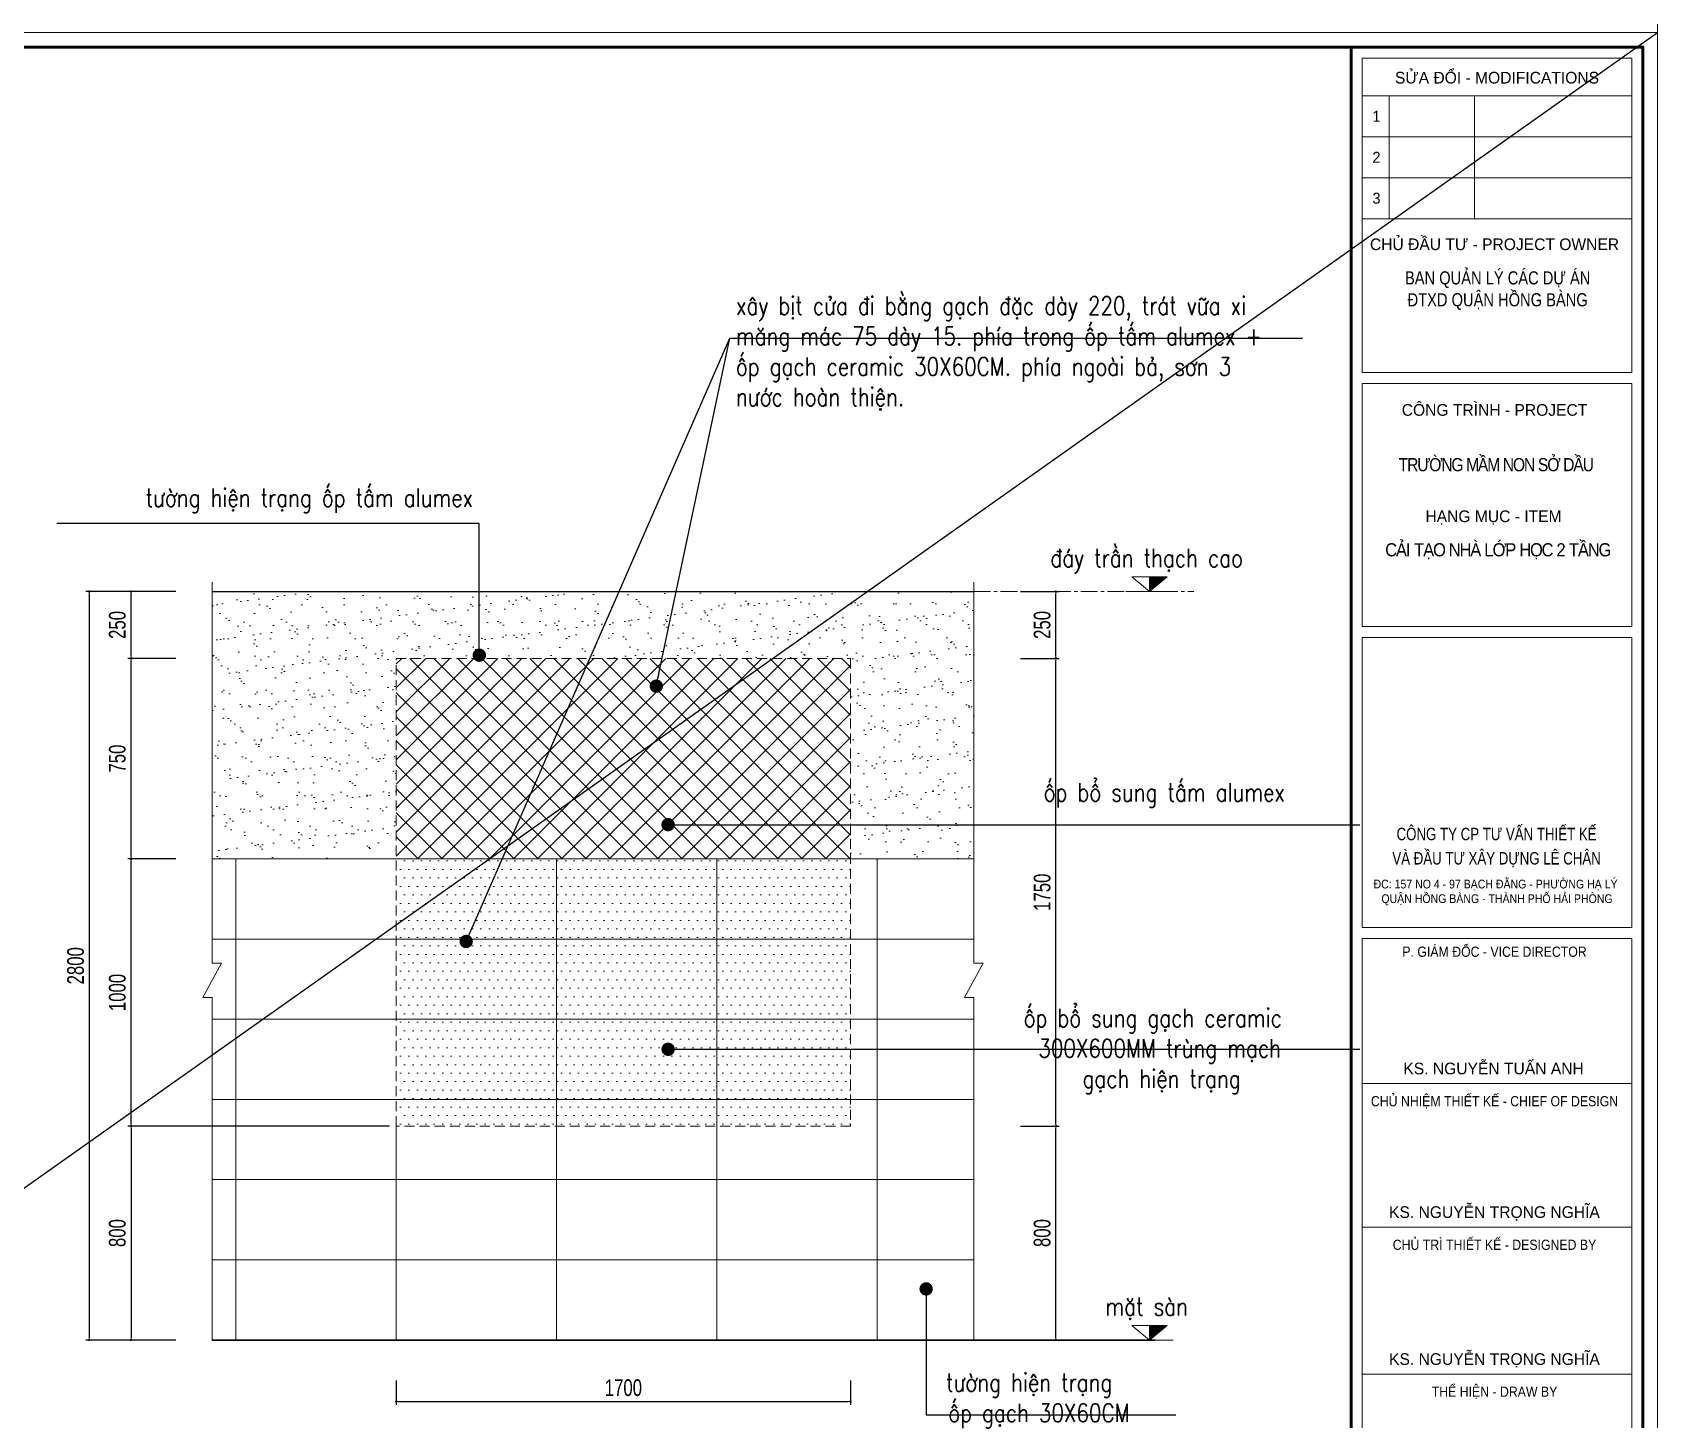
# Model space of a CAD drawing. Header units: millimetres. Extents: x -519517 to -431282, y -372679 to 113618.
# Drawn here: x -484697 to -478616, y -352405 to -347216 of the extents above; entities that cross this region are included whole.
import ezdxf
from ezdxf.enums import TextEntityAlignment as Align

# ---------------------------------------------------------------- set-up
doc = ezdxf.new("R2010")
doc.units = ezdxf.units.MM
doc.header["$LTSCALE"] = 5
for name, pattern in [('CENTER2', [28.575, 19.05, -3.175, 3.175, -3.175]), ('CENTERX2', [4, 2.5, -0.5, 0.5, -0.5]), ('DASHDOT', [1, 0.5, -0.25, 0, -0.25]), ('HIDDEN', [0.375, 0.25, -0.125])]:
    doc.linetypes.add(name, pattern=pattern)
doc.layers.get('0').update_dxf_attribs({"linetype": 'CENTER2'})
for name, color, linetype, lineweight in [('08. Net Text', 3, 'Continuous', 13), ('Khungten_LCDI', 7, 'Continuous', 25), ('LC Dim', 8, 'Continuous', 18), ('LC Hatch', 252, 'Continuous', 9), ('LC Net dam 1', 30, 'Continuous', 30), ('LC Net khuat', 4, 'HIDDEN', 13), ('LC Net thay', 7, 'Continuous', 25), ('LC Net truc', 79, 'DASHDOT', 13), ('LC Text1', 3, 'Continuous', 20), ('LC Text2', 7, 'Continuous', 25), ('v-MANH', 147, 'Continuous', 5)]:
    doc.layers.add(name, color=color, linetype=linetype, lineweight=lineweight)
doc.layers.add('KCS_Plotter', color=11, linetype='Continuous', plot=False)
doc.styles.add('HOATBIF', font='hoatbif.shx', dxfattribs={"width": 0.75})
doc.styles.add('Khungten', font='VHAVAN.TTF', dxfattribs={"width": 0.9, "height": 5000})
doc.styles.add('LC 3', font='vnsimli.shx', dxfattribs={"width": 0.75})
doc.styles.add('T1', font='Vnsimli.shx', dxfattribs={"width": 0.8})
doc.styles.add('Text Khung Ten', font='VHAVAN.TTF')
doc.styles.add('Title', font='VHBLACK.TTF')
doc.styles.add('VnAvantH', font='VHAVANB.TTF', dxfattribs={"width": 0.6})
doc.dimstyles.new('1-100(1-25)', dxfattribs={"dimscale": 25, "dimtxt": 2.5, "dimasz": 0.35, "dimexe": 0.5, "dimexo": 1, "dimgap": 0.8, "dimtad": 1, "dimdec": 0, "dimzin": 0, "dimdsep": 46, "dimtxsty": 'HOATBIF', "dimblk1": 'DOT', "dimblk2": 'DOT', "dimsah": 1, "dimcen": -1, "dimdle": 1, "dimclrd": 256, "dimclre": 256, "dimclrt": 4, "dimadec": 3, "dimazin": 2, "dimtfac": 0.333333, "dimtdec": 0, "dimtix": 1, "dimtmove": 2, "dimatfit": 3, "dimldrblk": 'DOT', "dimfxl": 1, "dimtvp": 0.833333, "dimtolj": 1, "dimtzin": 0, "dimarcsym": 0})

# ---------------------------------------------------------------- blocks, each defined once
blk = doc.blocks.new('lcdi fix')
at = {"layer": 'Defpoints', "lineweight": 0}
blk.add_lwpolyline([(-1200, -14850), (-1200, 14850), (40800, 14850), (40800, -14850)], close=True, dxfattribs=at)
at = {"layer": 'Khungten_LCDI', "color": 5, "lineweight": 60}
blk.add_line((36600, 14650), (36600, -14650), dxfattribs=at)
at = {"layer": 'Khungten_LCDI', "color": 5, "lineweight": 25}
blk.add_line((40600, -14650), (40600, 14650), dxfattribs=at)
at = {"layer": 'Khungten_LCDI', "color": 9, "lineweight": 15}
for p, q in [((36750, 13981), (40450, 13981)), ((37123, 13981), (37123, 12297)), ((38293, 13981), (38293, 12297)), ((36750, 13420), (40450, 13420)), ((36750, 12858), (40450, 12858)), ((36750, 12297), (40450, 12297))]:
    blk.add_line(p, q, dxfattribs=at)
at = {"layer": 'Khungten_LCDI', "color": 5, "lineweight": 60}
blk.add_lwpolyline([(0, -14650), (0, 14650), (40600, 14650), (40600, -14650)], close=True, dxfattribs=at)
at = {"layer": 'Khungten_LCDI', "color": 9, "lineweight": 15}
for points in [[(36750, 10190), (40450, 10190), (40450, 14500), (36750, 14500)], [(36750, 6712), (40450, 6712), (40450, 10040), (36750, 10040)], [(36750, 2587), (40450, 2587), (40450, 6562), (36750, 6562)], [(36750, 446), (40450, 446), (40450, 2437), (36750, 2437)], [(36750, -1522), (40450, -1522), (40450, 446), (36750, 446)], [(36750, -1522), (40450, -1522), (40450, -3535), (36750, -3535)], [(36750, -1522), (40450, -1522), (40450, -3535), (36750, -3535)], [(36750, -5526), (40450, -5526), (40450, -3535), (36750, -3535)]]:
    blk.add_lwpolyline(points, close=True, dxfattribs=at)
at = {"color": 7}
for s, style, p in [('söa ®æi - modifications', 'Khungten', (38600, 14151)), ('chñ ®Çu t\xad - project owner', 'Khungten', (38566, 11868)), ('c«ng tr×nh - PROJECT', 'Khungten', (38566, 9598)), ('h¹ng môc - item', 'Khungten', (38552, 8141)), ('ks. nguyÔn tuÊn anh', 'VnAvantH', (38553, 574)), ('ks. nguyÔn träng nghÜa', 'VnAvantH', (38565, -1394)), ('ks. nguyÔn träng nghÜa', 'VnAvantH', (38565, -3408))]:
    blk.add_text(s, height=160, dxfattribs=dict(at, style=style)).set_placement(p, align=Align.CENTER)
for s, height, style, width, p in [('c«ng ty cp t\xad vÊn thiÕt kÕ', 170, 'Title', 0.8, (38594, 3782)), ('vµ ®Çu t\xad x©y dùng lª ch©n', 170, 'Title', 0.8, (38594, 3449)), ('P. gi¸m ®èc - VICE director', 140, 'Khungten', 0.9, (38566, 2184)), ('chñ nhiÖm thiÕt kÕ - chief of design', 140, 'Khungten', 0.9, (38566, 136)), ('chñ tr× thiÕt kÕ - designed by', 140, 'Khungten', 0.9, (38566, -1832)), ('thÓ hiÖn - draw by', 140, 'Khungten', 0.9, (38566, -3845))]:
    blk.add_text(s, height=height, dxfattribs=dict(at, style=style, width=width)).set_placement(p, align=Align.CENTER)
at = {"color": 4, "char_height": 180, "attachment_point": 5, "style": 'Khungten'}
for s, insert, width in [('{\\f.VnArialH|b0|i0|c0|p34;\\W0.8;ban qu¶n lý c¸c dù ¸n \\P®txd quËn hång bµng}', (38609, 11313), 3619.87), ('{\\f.VnArialH|b0|i0|c0|p34;\\W0.85;\\T0.9;tr\xadêng mÇm non së dÇu}', (38582, 8927), 3712.56), ('{\\f.VnArialH|b0|i0|c0|p34;\\T0.9;c¶i t¹o nhµ líp häc 2 tÇng}', (38609, 7742), 3712.56)]:
    blk.add_mtext(s, dxfattribs=dict(at, insert=insert, width=width))
at = {"color": 7, "insert": (38600, 3241), "char_height": 120, "attachment_point": 2, "style": 'Khungten'}
blk.add_mtext_dynamic_manual_height_columns('®c: 157 no 4 - 97 b¹ch ®»ng - ph\xadêng h¹ lý   quËn hång bµng - thµnh phè h¶i phßng ', width=3421.65, gutter_width=25, heights=[0], dxfattribs=at)
at = {"color": 7, "style": 'Khungten', "width": 0.8}
for tag, p in [('REVISION', (39499, -10746)), ('NGAYHT', (39546, -11609))]:
    blk.add_attdef(tag, text='', height=200, dxfattribs=at).set_placement(p, align=Align.CENTER)
at = {"layer": '08. Net Text', "color": 7, "style": 'Text Khung Ten'}
blk.add_text('1', height=150, dxfattribs=at).set_placement((36892, 13627))
at = {"layer": '08. Net Text', "color": 7, "ltscale": 2, "style": 'Text Khung Ten'}
for s, p in [('2', (36892, 13065)), ('3', (36892, 12504))]:
    blk.add_text(s, height=150, dxfattribs=at).set_placement(p)
at = {"layer": 'LC Text1', "style": 'Title', "width": 3.882085}
for tag, p, p2 in [('TENBANVE1', (36913, -8886), (40339, -8886)), ('TENBANVE2', (36913, -9562), (40339, -9562))]:
    blk.add_attdef(tag, text='', height=250, dxfattribs=at).set_placement(p, p2, align=Align.FIT)
at = {"layer": 'LC Text1', "style": 'Title', "width": 0.7}
blk.add_attdef('SOBANVE', text='', height=250, dxfattribs=at).set_placement((39562, -13896), align=Align.CENTER)
blk = doc.blocks.new('Caodo1')
at = {"layer": 'LC Text1'}
blk.add_hatch(color=256, dxfattribs=at).paths.add_polyline_path([(0, 200), (0, 0), (243, 200)])
for p, q in [((324, 0), (-324, 0)), ((0, 0), (0, 200))]:
    blk.add_line(p, q, dxfattribs=at)
blk.add_lwpolyline([(-243, 200), (243, 200), (0, 0), (0, 0)], close=True, dxfattribs=at)
at = {"layer": 'LC Text1', "style": 'T1', "width": 0.8}
blk.add_attdef('%%P0,00', text='', height=250, dxfattribs=at).set_placement((-39, 460), align=Align.MIDDLE_CENTER)
blk = doc.blocks.new('DOT')
at = {"color": 0, "linetype": 'ByBlock'}
blk.add_line((-0.5, 0), (-1, 0), dxfattribs=at)
at = {"color": 0, "linetype": 'ByBlock', "const_width": 0.5}
blk.add_lwpolyline([(-0.25, 0, 1), (0.25, 0, 1)], format="xyb", close=True, dxfattribs=at)
blk = doc.blocks.new('*D407')
at = {"layer": 'Defpoints', "color": 0, "ltscale": 0.2, "transparency": 16777216}
for p in [(-481024.3, -351307.5), (-480867.3, -351307.5), (-481024.3, -352107.5)]:
    blk.add_point(p, dxfattribs=at)
at = {"layer": 'LC Dim', "lineweight": -2, "ltscale": 0.2, "transparency": 16777216}
for p, q in [((-480999.3, -351307.5), (-480854.8, -351307.5)), ((-480867.3, -352098.8), (-480867.3, -351316.3)), ((-480999.3, -352107.5), (-480854.8, -352107.5))]:
    blk.add_line(p, q, dxfattribs=at)
at = {"layer": 'LC Dim', "lineweight": -2, "ltscale": 0.2, "transparency": 16777216, "xscale": 8.75, "yscale": 8.75, "zscale": 8.75}
for p, rotation in [((-480867.3, -351307.5), 90), ((-480867.3, -352107.5), 270)]:
    blk.add_blockref('DOT', p, dxfattribs=dict(at, rotation=rotation))
at = {"layer": 'LC Dim', "color": 4, "ltscale": 0.2, "transparency": 16777216, "insert": (-480918.6, -351707.5), "char_height": 62.5, "attachment_point": 5, "rotation": 90, "style": 'HOATBIF'}
blk.add_mtext('\\A1;800', dxfattribs=at)
blk = doc.blocks.new('_Dot')
at = {"color": 0, "linetype": 'ByBlock', "lineweight": -2}
blk.add_line((-0.5, 0), (-1, 0), dxfattribs=at)
at = {"color": 0, "linetype": 'ByBlock', "const_width": 0.5}
blk.add_lwpolyline([(-0.25, 0, 1), (0.25, 0, 1)], format="xyb", close=True, dxfattribs=at)
blk = doc.blocks.new('*D408')
at = {"layer": 'Defpoints', "color": 0, "ltscale": 0.2, "transparency": 16777216}
for p in [(-481024.3, -349557.5), (-480867.3, -349557.5), (-481024.3, -351307.5)]:
    blk.add_point(p, dxfattribs=at)
at = {"layer": 'LC Dim', "lineweight": -2, "ltscale": 0.2, "transparency": 16777216}
for p, q in [((-480999.3, -349557.5), (-480854.8, -349557.5)), ((-480867.3, -351298.8), (-480867.3, -349566.3)), ((-480999.3, -351307.5), (-480854.8, -351307.5))]:
    blk.add_line(p, q, dxfattribs=at)
at = {"layer": 'LC Dim', "lineweight": -2, "ltscale": 0.2, "transparency": 16777216, "xscale": 8.75, "yscale": 8.75, "zscale": 8.75}
for p, rotation in [((-480867.3, -349557.5), 90), ((-480867.3, -351307.5), 270)]:
    blk.add_blockref('DOT', p, dxfattribs=dict(at, rotation=rotation))
at = {"layer": 'LC Dim', "color": 4, "ltscale": 0.2, "transparency": 16777216, "insert": (-480918.6, -350432.5), "char_height": 62.5, "attachment_point": 5, "rotation": 90, "style": 'HOATBIF'}
blk.add_mtext('\\A1;1750', dxfattribs=at)
blk = doc.blocks.new('*D401')
at = {"layer": 'Defpoints', "color": 0, "transparency": 16777216}
for p in [(-481024.3, -349307.5), (-480867.3, -349307.5), (-481024.3, -349557.5)]:
    blk.add_point(p, dxfattribs=at)
at = {"layer": 'LC Dim', "lineweight": -2, "transparency": 16777216}
for p, q in [((-480999.3, -349307.5), (-480854.8, -349307.5)), ((-480867.3, -349548.8), (-480867.3, -349316.3)), ((-480999.3, -349557.5), (-480854.8, -349557.5))]:
    blk.add_line(p, q, dxfattribs=at)
at = {"layer": 'LC Dim', "lineweight": -2, "transparency": 16777216, "xscale": 8.75, "yscale": 8.75, "zscale": 8.75}
for p, rotation in [((-480867.3, -349307.5), 90), ((-480867.3, -349557.5), 270)]:
    blk.add_blockref('DOT', p, dxfattribs=dict(at, rotation=rotation))
at = {"layer": 'LC Dim', "color": 4, "transparency": 16777216, "insert": (-480918.6, -349432.5), "char_height": 62.5, "attachment_point": 5, "rotation": 90, "style": 'HOATBIF'}
blk.add_mtext('\\A1;250', dxfattribs=at)
blk = doc.blocks.new('*D406')
at = {"layer": 'Defpoints', "color": 0, "ltscale": 0.2, "transparency": 16777216}
for p in [(-483335.8, -352234.5), (-481635.8, -352234.5), (-481635.8, -352337.4)]:
    blk.add_point(p, dxfattribs=at)
at = {"layer": 'LC Dim', "lineweight": -2, "ltscale": 0.2, "transparency": 16777216}
for p, q in [((-483335.8, -352259.5), (-483335.8, -352349.9)), ((-481635.8, -352259.5), (-481635.8, -352349.9)), ((-483327, -352337.4), (-481644.5, -352337.4))]:
    blk.add_line(p, q, dxfattribs=at)
at = {"layer": 'LC Dim', "lineweight": -2, "ltscale": 0.2, "transparency": 16777216, "xscale": 8.75, "yscale": 8.75, "zscale": 8.75, "rotation": 180}
blk.add_blockref('DOT', (-483335.8, -352337.4), dxfattribs=at)
at = {"layer": 'LC Dim', "lineweight": -2, "ltscale": 0.2, "transparency": 16777216, "xscale": 8.75, "yscale": 8.75, "zscale": 8.75}
blk.add_blockref('DOT', (-481635.8, -352337.4), dxfattribs=at)
at = {"layer": 'LC Dim', "color": 4, "ltscale": 0.2, "transparency": 16777216, "insert": (-482485.8, -352286.2), "char_height": 62.5, "attachment_point": 5, "style": 'HOATBIF'}
blk.add_mtext('\\A1;1700', dxfattribs=at)
blk = doc.blocks.new('*D402')
at = {"layer": 'Defpoints', "color": 0, "ltscale": 0.2, "transparency": 16777216}
for p in [(-483335.8, -351307.5), (-484328.1, -352107.5), (-484135.6, -352107.5)]:
    blk.add_point(p, dxfattribs=at)
at = {"layer": 'LC Dim', "lineweight": -2, "ltscale": 0.2, "transparency": 16777216}
for p, q in [((-483360.8, -351307.5), (-484340.6, -351307.5)), ((-484328.1, -351316.3), (-484328.1, -352098.8)), ((-484160.6, -352107.5), (-484340.6, -352107.5))]:
    blk.add_line(p, q, dxfattribs=at)
at = {"layer": 'LC Dim', "lineweight": -2, "ltscale": 0.2, "transparency": 16777216, "xscale": 8.75, "yscale": 8.75, "zscale": 8.75}
for p, rotation in [((-484328.1, -351307.5), 90), ((-484328.1, -352107.5), 270)]:
    blk.add_blockref('DOT', p, dxfattribs=dict(at, rotation=rotation))
at = {"layer": 'LC Dim', "color": 4, "ltscale": 0.2, "transparency": 16777216, "insert": (-484379.4, -351707.5), "char_height": 62.5, "attachment_point": 5, "rotation": 90, "style": 'HOATBIF'}
blk.add_mtext('\\A1;800', dxfattribs=at)
blk = doc.blocks.new('*D403')
at = {"layer": 'Defpoints', "color": 0, "ltscale": 0.2, "transparency": 16777216}
for p in [(-484328.1, -349557.5), (-484135.6, -349557.5), (-484135.6, -350307.5)]:
    blk.add_point(p, dxfattribs=at)
at = {"layer": 'LC Dim', "lineweight": -2, "ltscale": 0.2, "transparency": 16777216}
for p, q in [((-484160.6, -349557.5), (-484340.6, -349557.5)), ((-484328.1, -350298.8), (-484328.1, -349566.3)), ((-484160.6, -350307.5), (-484340.6, -350307.5))]:
    blk.add_line(p, q, dxfattribs=at)
at = {"layer": 'LC Dim', "lineweight": -2, "ltscale": 0.2, "transparency": 16777216, "xscale": 8.75, "yscale": 8.75, "zscale": 8.75}
for p, rotation in [((-484328.1, -349557.5), 90), ((-484328.1, -350307.5), 270)]:
    blk.add_blockref('DOT', p, dxfattribs=dict(at, rotation=rotation))
at = {"layer": 'LC Dim', "color": 4, "ltscale": 0.2, "transparency": 16777216, "insert": (-484379.4, -349932.5), "char_height": 62.5, "attachment_point": 5, "rotation": 90, "style": 'HOATBIF'}
blk.add_mtext('\\A1;750', dxfattribs=at)
blk = doc.blocks.new('*D404')
at = {"layer": 'Defpoints', "color": 0, "transparency": 16777216}
for p in [(-484328.1, -349307.5), (-484135.6, -349307.5), (-484135.6, -349557.5)]:
    blk.add_point(p, dxfattribs=at)
at = {"layer": 'LC Dim', "lineweight": -2, "transparency": 16777216}
for p, q in [((-484160.6, -349307.5), (-484340.6, -349307.5)), ((-484328.1, -349548.8), (-484328.1, -349316.3)), ((-484160.6, -349557.5), (-484340.6, -349557.5))]:
    blk.add_line(p, q, dxfattribs=at)
at = {"layer": 'LC Dim', "lineweight": -2, "transparency": 16777216, "xscale": 8.75, "yscale": 8.75, "zscale": 8.75}
for p, rotation in [((-484328.1, -349307.5), 90), ((-484328.1, -349557.5), 270)]:
    blk.add_blockref('DOT', p, dxfattribs=dict(at, rotation=rotation))
at = {"layer": 'LC Dim', "color": 4, "transparency": 16777216, "insert": (-484379.4, -349432.5), "char_height": 62.5, "attachment_point": 5, "rotation": 90, "style": 'HOATBIF'}
blk.add_mtext('\\A1;250', dxfattribs=at)
blk = doc.blocks.new('*D405')
at = {"layer": 'Defpoints', "color": 0, "ltscale": 0.2, "transparency": 16777216}
for p in [(-484135.6, -349307.5), (-484484.4, -352107.5), (-484135.6, -352107.5)]:
    blk.add_point(p, dxfattribs=at)
at = {"layer": 'LC Dim', "lineweight": -2, "ltscale": 0.2, "transparency": 16777216}
for p, q in [((-484160.6, -349307.5), (-484496.9, -349307.5)), ((-484484.4, -349316.3), (-484484.4, -352098.8)), ((-484160.6, -352107.5), (-484496.9, -352107.5))]:
    blk.add_line(p, q, dxfattribs=at)
at = {"layer": 'LC Dim', "lineweight": -2, "ltscale": 0.2, "transparency": 16777216, "xscale": 8.75, "yscale": 8.75, "zscale": 8.75}
for p, rotation in [((-484484.4, -349307.5), 90), ((-484484.4, -352107.5), 270)]:
    blk.add_blockref('DOT', p, dxfattribs=dict(at, rotation=rotation))
at = {"layer": 'LC Dim', "color": 4, "ltscale": 0.2, "transparency": 16777216, "insert": (-484535.6, -350707.5), "char_height": 62.5, "attachment_point": 5, "rotation": 90, "style": 'HOATBIF'}
blk.add_mtext('\\A1;2800', dxfattribs=at)
blk = doc.blocks.new('*D613')
at = {"layer": 'Defpoints', "color": 0, "ltscale": 0.2, "transparency": 16777216}
for p in [(-484328.1, -350307.5), (-484135.6, -350307.5), (-484135.6, -351307.5)]:
    blk.add_point(p, dxfattribs=at)
at = {"layer": 'LC Dim', "lineweight": -2, "ltscale": 0.2, "transparency": 16777216}
for p, q in [((-484160.6, -350307.5), (-484340.6, -350307.5)), ((-484328.1, -351298.8), (-484328.1, -350316.3)), ((-484160.6, -351307.5), (-484340.6, -351307.5))]:
    blk.add_line(p, q, dxfattribs=at)
at = {"layer": 'LC Dim', "lineweight": -2, "ltscale": 0.2, "transparency": 16777216, "xscale": 8.75, "yscale": 8.75, "zscale": 8.75}
for p, rotation in [((-484328.1, -350307.5), 90), ((-484328.1, -351307.5), 270)]:
    blk.add_blockref('DOT', p, dxfattribs=dict(at, rotation=rotation))
at = {"layer": 'LC Dim', "color": 4, "ltscale": 0.2, "transparency": 16777216, "insert": (-484379.4, -350807.5), "char_height": 62.5, "attachment_point": 5, "rotation": 90, "style": 'HOATBIF'}
blk.add_mtext('\\A1;1000', dxfattribs=at)

msp = doc.modelspace()

# ---------------------------------------------------------------- hatches: boundary and pattern name
at = {"layer": 'LC Hatch'}
h = msp.add_hatch(dxfattribs=at)
h.set_pattern_fill('AR-SAND', color=256, scale=2, style=0)
h.set_pattern_definition([(37.5, (-72428.16, -391187.055), (-3.200063, 97.882647), [0, -77.216, 0, -86.36, 0, -82.55]), (7.5, (-72428.16, -391187.05), (89.904657, 143.36502), [0, -41.656, 0, -69.596, 0, -26.67]), (327.5, (-72490.64, -391187.055), (158.198474, 0.287437), [0, -25.4, 0, -91.44, 0, -119.38]), (317.5, (-72490.64, -391187.05), (152.71129, 44.585865), [0, -12.7, 0, -59.944, 0, -68.58])])
h.paths.add_polyline_path([(-483335.8, -349557.5), (-481635.8, -349557.5), (-481635.8, -350307.5), (-481174, -350307.5), (-481174, -349307.5), (-484024.6, -349307.5), (-484024.6, -350307.5), (-483335.8, -350307.5)])
h = msp.add_hatch(dxfattribs=at)
h.set_pattern_fill('ANSI37', color=256, scale=20, style=0)
h.set_pattern_definition([(45, (-134371.94, -390447.6), (-44.901281, 44.901281), []), (135, (-134371.94, -390447.6), (-44.901281, -44.901281), [])])
h.paths.add_polyline_path([(-483335.8, -349557.5), (-483335.8, -350307.5), (-481635.8, -350307.5), (-481635.8, -349557.5)])
h = msp.add_hatch(dxfattribs=at)
h.set_pattern_fill('DOTS', color=256, scale=20)
h.set_pattern_definition([(0, (-134371.94, -390447.603), (15.875, 31.75), [0, -31.75])])
h.paths.add_polyline_path([(-482735.8, -350607.5), (-482735.8, -350307.5), (-483335.8, -350307.5), (-483335.8, -350607.5)])
h.paths.add_polyline_path([(-482135.8, -350607.5), (-482135.8, -350307.5), (-482735.8, -350307.5), (-482735.8, -350607.5)])
h.paths.add_polyline_path([(-481635.8, -350607.5), (-481635.8, -350307.5), (-482135.8, -350307.5), (-482135.8, -350607.5)])
h.paths.add_polyline_path([(-481635.8, -350907.5), (-481635.8, -350607.5), (-482135.8, -350607.5), (-482135.8, -350907.5)])
h.paths.add_polyline_path([(-482135.8, -350907.5), (-482135.8, -350607.5), (-482735.8, -350607.5), (-482735.8, -350907.5)])
h.paths.add_polyline_path([(-482735.8, -350907.5), (-482735.8, -350607.5), (-483335.8, -350607.5), (-483335.8, -350907.5)])
h.paths.add_polyline_path([(-482735.8, -351207.5), (-482735.8, -350907.5), (-483335.8, -350907.5), (-483335.8, -351207.5)])
h.paths.add_polyline_path([(-482735.8, -351207.5), (-482135.8, -351207.5), (-482135.8, -350907.5), (-482735.8, -350907.5)])
h.paths.add_polyline_path([(-482135.8, -350907.5), (-482135.8, -351207.5), (-481635.8, -351207.5), (-481635.8, -350907.5)])
h.paths.add_polyline_path([(-482135.8, -351207.5), (-482135.8, -351307.5), (-481635.8, -351307.5), (-481635.8, -351207.5)])
h.paths.add_polyline_path([(-482735.8, -351207.5), (-482735.8, -351307.5), (-482135.8, -351307.5), (-482135.8, -351207.5)])
h.paths.add_polyline_path([(-483335.8, -351207.5), (-483335.8, -351307.5), (-482735.8, -351307.5), (-482735.8, -351207.5)])

# ---------------------------------------------------------------- linework, layer by layer
at = {"layer": 'KCS_Plotter'}
msp.add_line((-490081.8, -355324.3), (-478615.9, -347216.3), dxfattribs=at)
at = {"layer": 'LC Hatch'}
for p, q in [((-484024.6, -350307.5), (-483335.8, -350307.5)), ((-483935.8, -350307.5), (-483935.8, -352107.5)), ((-483557.1, -350307.5), (-481635.8, -350307.5)), ((-482735.8, -350307.5), (-482735.8, -352107.5)), ((-482135.8, -350307.5), (-482135.8, -352107.5)), ((-481635.8, -350307.5), (-481174, -350307.5)), ((-481535.8, -350307.5), (-481535.8, -352107.5)), ((-484024.6, -350607.5), (-483335.8, -350607.5)), ((-483335.8, -350607.5), (-481635.8, -350607.5)), ((-481635.8, -350607.5), (-481174, -350607.5)), ((-484024.6, -350907.5), (-483335.8, -350907.5)), ((-483335.8, -350907.5), (-481635.8, -350907.5)), ((-481635.8, -350907.5), (-481174, -350907.5)), ((-484024.6, -351207.5), (-483335.8, -351207.5)), ((-483335.8, -351207.5), (-481635.8, -351207.5)), ((-481635.8, -351207.5), (-481174, -351207.5)), ((-483335.8, -351307.5), (-483335.8, -352107.5)), ((-482735.8, -351307.5), (-482735.8, -352107.5)), ((-482135.8, -351307.5), (-482135.8, -352107.5)), ((-484024.6, -351507.5), (-481174, -351507.5)), ((-484024.6, -351807.5), (-481174, -351807.5))]:
    msp.add_line(p, q, dxfattribs=at)
at = {"layer": 'LC Net dam 1'}
msp.add_line((-484024.6, -352107.5), (-480496.3, -352107.5), dxfattribs=at)
at = {"layer": 'LC Net khuat', "ltscale": 30}
msp.add_lwpolyline([(-483335.8, -349557.5), (-481635.8, -349557.5), (-481635.8, -351307.5), (-483335.8, -351307.5)], close=True, dxfattribs=at)
at = {"layer": 'LC Net thay'}
msp.add_line((-484024.6, -349307.5), (-481174, -349307.5), dxfattribs=at)
at = {"layer": 'LC Net truc', "linetype": 'CENTERX2', "ltscale": 5}
msp.add_line((-481174, -349307.5), (-480351.4, -349307.5), dxfattribs=at)
at = {"layer": 'v-MANH', "linetype": 'Continuous'}
for points in [[(-484024.6, -349272.4), (-484024.6, -350698.3), (-483989.6, -350698.3), (-484059.7, -350826.8), (-484024.6, -350826.8), (-484024.6, -352107.5)], [(-481174, -349272.4), (-481174, -350698.3), (-481139, -350698.3), (-481209.1, -350826.8), (-481174, -350826.8), (-481174, -352107.5)]]:
    msp.add_lwpolyline(points, dxfattribs=at)

# ---------------------------------------------------------------- block references
at = {"layer": 'LC Net thay', "xscale": 0.2729966329967423, "yscale": 0.2729966329967423, "zscale": 0.2729966329967423}
for p in [(-489754.2, -343162.3), (-489754.2, -351270.3)]:
    msp.add_blockref('lcdi fix', p, dxfattribs=at)
at = {"layer": 'LC Text1'}
ref = msp.add_blockref('Caodo1', (-480516.7, -349307.5), dxfattribs=dict(at, xscale=0.2729966259158512, yscale=0.2729966259158512, zscale=0.2729966259158512))
ref.add_attrib('%%P0,00', '®¸y trÇn th¹ch cao', dxfattribs={"layer": 'LC Text2', "height": 68.249, "style": 'T1', "width": 0.8}).set_placement((-480527.4, -349182.1), align=Align.MIDDLE_CENTER)
ref = msp.add_blockref('Caodo1', (-480516.7, -352107.5), dxfattribs=dict(at, xscale=0.2729966259158512, yscale=0.2729966259158512, zscale=0.2729966259158512))
ref.add_attrib('%%P0,00', 'mÆt sµn', dxfattribs={"layer": 'LC Text2', "height": 68.25, "style": 'T1', "width": 0.8}).set_placement((-480527.4, -351982.1), align=Align.MIDDLE_CENTER)

# ---------------------------------------------------------------- texts
at = {"layer": 'LC Text1', "color": 3, "style": 'LC 3'}
for s, insert, char_height, width, attachment_point in [('{\\W0.8;x©y bÞt cöa ®i b»ng g¹ch ®Æc dµy 220, tr¸t v÷a xi m¨ng m¸c 75 dµy 15. phÝa trong èp tÊm alumex + èp g¹ch ceramic 30X60CM. phÝa ngoµi b¶, s¬n 3 n\xadíc hoµn thiÖn.}', (-482064.6, -348204), 68.2492, 2145.482, 1), ('{\\W0.8;t\xadêng hiÖn tr¹ng èp tÊm alumex}', (-483047.8, -348922.5), 68.249, 1556.763, 3), ('{\\W0.8;èp bæ sung tÊm alumex}', (-480912.9, -350024.7), 68.249, 1114.769, 1), ('\\pi0.34125;{\\W0.8;èp bæ sung g¹ch ceramic \\P\\pi55.59056;300X600MM trïng m¹ch \\P\\pi220.68852;g¹ch hiÖn tr¹ng}', (-480988.2, -350868.4), 68.249, 1203.168, 1), ('\\pi51.76878;{\\W0.8;t\xadêng hiÖn tr¹ng \\P\\pi60.21868;èp g¹ch 30X60CM}', (-481330.1, -352232.2), 68.249, 910.828, 1)]:
    msp.add_mtext(s, dxfattribs=dict(at, insert=insert, char_height=char_height, width=width, attachment_point=attachment_point))

# ---------------------------------------------------------------- dimensions: what is measured, and where the dimension line sits
at = {"layer": 'LC Dim', "ltscale": 0.2}
for base, p1, p2, picture, middle in [((-484484.4, -352107.5), (-484135.6, -349307.5), (-484135.6, -352107.5), '*D405', (-484535.6, -350707.5)), ((-484328.1, -349557.5), (-484135.6, -350307.5), (-484135.6, -349557.5), '*D403', (-484379.4, -349932.5)), ((-480867.3, -349557.5), (-481024.3, -351307.5), (-481024.3, -349557.5), '*D408', (-480918.6, -350432.5)), ((-484328.1, -350307.5), (-484135.6, -351307.5), (-484135.6, -350307.5), '*D613', (-484379.4, -350807.5)), ((-484328.1, -352107.5), (-483335.8, -351307.5), (-484135.6, -352107.5), '*D402', (-484379.4, -351707.5)), ((-480867.3, -351307.5), (-481024.3, -352107.5), (-481024.3, -351307.5), '*D407', (-480918.6, -351707.5))]:
    dim = msp.add_linear_dim(base=base, p1=p1, p2=p2, angle=90, dimstyle='1-100(1-25)', dxfattribs=at)
    dim.commit()
    dim.dimension.update_dxf_attribs({"geometry": picture, "text_midpoint": middle})
at = {"layer": 'LC Dim'}
for base, p1, p2, picture, middle in [((-484328.1, -349307.5), (-484135.6, -349557.5), (-484135.6, -349307.5), '*D404', (-484379.4, -349432.5)), ((-480867.3, -349307.5), (-481024.3, -349557.5), (-481024.3, -349307.5), '*D401', (-480918.6, -349432.5))]:
    dim = msp.add_linear_dim(base=base, p1=p1, p2=p2, angle=90, dimstyle='1-100(1-25)', dxfattribs=at)
    dim.commit()
    dim.dimension.update_dxf_attribs({"geometry": picture, "text_midpoint": middle})
at = {"layer": 'LC Dim', "ltscale": 0.2}
dim = msp.add_linear_dim(base=(-481635.8, -352337.4), p1=(-483335.8, -352234.5), p2=(-481635.8, -352234.5), dimstyle='1-100(1-25)', dxfattribs=at)
dim.commit()
dim.dimension.update_dxf_attribs({"geometry": '*D406', "text_midpoint": (-482485.8, -352286.2)})

# ---------------------------------------------------------------- leaders
for points in [[(-483074.1, -350616.6), (-482087.3, -348360.2), (-479944.8, -348360.2)], [(-482362.7, -349661.5), (-482087.3, -348360.2), (-479944.8, -348360.2)], [(-483025, -349545.7), (-483025, -349053.3), (-484605.5, -349053.3)], [(-482318.4, -350179.7), (-479729.3, -350179.7)], [(-482318.4, -351019.9), (-479729.3, -351019.9)], [(-481352.8, -351916.4), (-481352.8, -352387.2), (-480417.9, -352387.2)]]:
    msp.add_leader(points, dimstyle='1-100(1-25)', override={"dimasz": 2}, dxfattribs=at)

doc.saveas('drawing.dxf')
